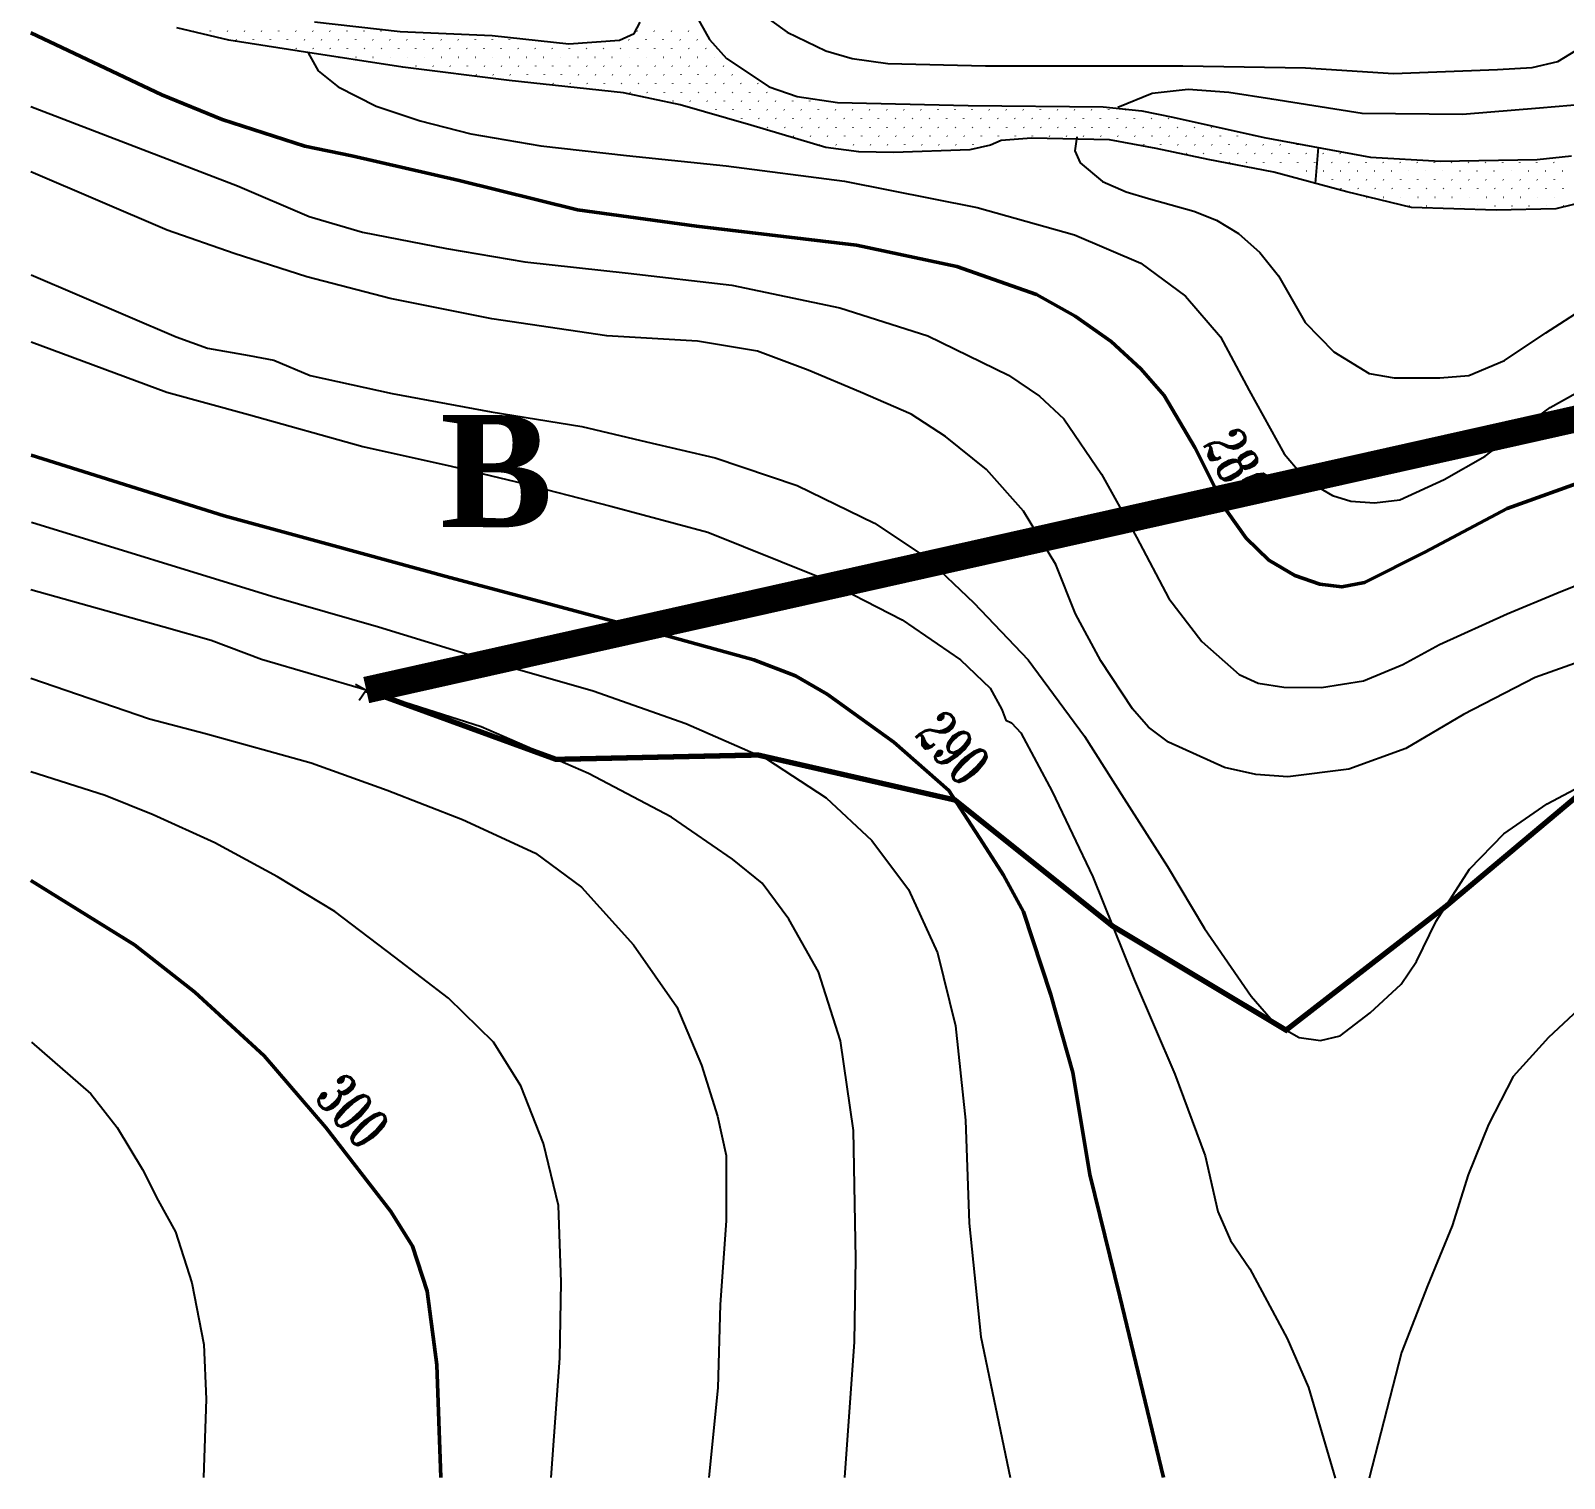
# Model space of a CAD drawing. Header units: millimetres. Extents: x 2268 to 10992, y 389 to 3530.
# Drawn here: x 3281 to 3567.4, y 390.2 to 660.5 of the extents above; entities that cross this region are included whole.
import ezdxf
from ezdxf.enums import TextEntityAlignment as Align

# ---------------------------------------------------------------- set-up
doc = ezdxf.new("R2010")
doc.units = ezdxf.units.MM
doc.linetypes.add('ACAD_ISO02W100', pattern=[15, 12, -3])
doc.layers.get('0').update_dxf_attribs({"true_color": 0xd9d9d9})
for name, color, linetype in [('fiume', 4, 'Continuous'), ('reffifilo 2', 192, 'Continuous'), ('tracciolino 2', 191, 'Continuous')]:
    doc.layers.add(name, color=color, linetype=linetype)
doc.layers.add('linee rosse', color=7, linetype='Continuous', lineweight=50, true_color=0xffc2c2)
doc.layers.add('testo', color=7, linetype='Continuous', true_color=0x990000)
doc.styles.get("Standard").update_dxf_attribs({"font": 'times.ttf'})
doc.styles.add('TRIPLEX', font='romant', dxfattribs={"width": 0.86, "height": 10})

# ---------------------------------------------------------------- blocks, each defined once
blk = doc.blocks.new('B01C419F8')
at = {"layer": 'fiume', "linetype": 'Continuous'}
for p, q in [((332.82, 100.89), (332.84, 100.9)), ((333.4, 101.47), (333.41, 101.48)), ((333.98, 100.92), (333.99, 100.93)), ((334.56, 101.5), (334.57, 101.51)), ((335.14, 100.95), (335.15, 100.96)), ((335.72, 101.53), (335.73, 101.54)), ((332.82, 99.76), (332.84, 99.77)), ((333.4, 100.34), (333.41, 100.35)), ((333.98, 99.79), (333.99, 99.8)), ((334.56, 100.37), (334.57, 100.38)), ((335.14, 99.82), (335.15, 99.83)), ((335.72, 100.4), (335.73, 100.41)), ((332.82, 98.63), (332.84, 98.64)), ((333.4, 99.21), (333.41, 99.22)), ((333.98, 98.66), (333.99, 98.67)), ((334.56, 99.24), (334.57, 99.25)), ((335.14, 98.68), (335.15, 98.7)), ((335.72, 99.26), (335.73, 99.28)), ((333.4, 98.08), (333.41, 98.09)), ((334.56, 98.1), (334.57, 98.12)), ((335.14, 97.55), (335.15, 97.57)), ((335.72, 98.13), (335.73, 98.15)), ((332.82, 97.5), (332.84, 97.51)), ((333.4, 96.94), (333.41, 96.96)), ((333.98, 97.52), (333.99, 97.54)), ((334.56, 96.97), (334.57, 96.99)), ((335.72, 97), (335.73, 97.02)), ((332.82, 96.36), (332.84, 96.38)), ((333.4, 95.81), (333.41, 95.83)), ((333.98, 96.39), (333.99, 96.41)), ((334.56, 95.84), (334.57, 95.86)), ((335.14, 96.42), (335.15, 96.44)), ((335.72, 95.87), (335.73, 95.88)), ((332.82, 95.23), (332.84, 95.25)), ((333.4, 94.68), (333.41, 94.7)), ((333.98, 95.26), (333.99, 95.28)), ((334.56, 94.71), (334.57, 94.72)), ((335.14, 95.29), (335.15, 95.3)), ((335.72, 94.74), (335.73, 94.75)), ((332.82, 94.1), (332.84, 94.12)), ((333.4, 93.55), (333.41, 93.56)), ((333.98, 94.13), (333.99, 94.14)), ((334.56, 93.58), (334.57, 93.59)), ((335.14, 94.16), (335.15, 94.17)), ((335.72, 93.61), (335.73, 93.62)), ((332.82, 92.97), (332.84, 92.98)), ((333.98, 93), (333.99, 93.01)), ((335.14, 93.03), (335.15, 93.04)), ((335.72, 92.48), (335.73, 92.49)), ((332.82, 91.84), (332.84, 91.85)), ((333.4, 92.42), (333.41, 92.43)), ((333.98, 91.87), (333.99, 91.88)), ((334.56, 92.45), (334.57, 92.46)), ((335.14, 91.9), (335.15, 91.91)), ((332.82, 90.71), (332.84, 90.72)), ((333.4, 91.29), (333.41, 91.3)), ((333.98, 90.74), (333.99, 90.75)), ((334.56, 91.32), (334.57, 91.33)), ((335.14, 90.76), (335.15, 90.78)), ((335.72, 91.34), (335.73, 91.36)), ((332.82, 89.58), (332.84, 89.59)), ((333.4, 90.16), (333.41, 90.17)), ((333.98, 89.6), (333.99, 89.62)), ((334.56, 90.18), (334.57, 90.2)), ((335.14, 89.63), (335.15, 89.65)), ((332.82, 88.44), (332.84, 88.46)), ((333.4, 89.02), (333.41, 89.04)), ((333.98, 88.47), (333.99, 88.49)), ((334.56, 89.05), (334.57, 89.07)), ((335.14, 88.5), (335.15, 88.52)), ((333.4, 87.89), (333.41, 87.91)), ((334.56, 87.92), (334.57, 87.94)), ((332.24, 86.73), (332.26, 86.75)), ((332.82, 87.31), (332.84, 87.33)), ((333.4, 86.76), (333.41, 86.78)), ((333.98, 87.34), (333.99, 87.36)), ((334.56, 86.79), (334.57, 86.8)), ((332.24, 85.6), (332.26, 85.62)), ((332.82, 86.18), (332.84, 86.2)), ((333.4, 85.63), (333.41, 85.64)), ((333.98, 86.21), (333.99, 86.22)), ((332.24, 84.47), (332.26, 84.49)), ((332.82, 85.05), (332.84, 85.06)), ((333.4, 84.5), (333.41, 84.51)), ((333.98, 85.08), (333.99, 85.09)), ((331.66, 83.89), (331.68, 83.91)), ((332.24, 83.34), (332.26, 83.35)), ((332.82, 83.92), (332.84, 83.93)), ((333.4, 83.37), (333.41, 83.38)), ((331.66, 82.76), (331.68, 82.77)), ((332.82, 82.79), (332.84, 82.8)), ((331.66, 81.63), (331.68, 81.64)), ((332.24, 82.21), (332.26, 82.22)), ((332.82, 81.66), (332.84, 81.67)), ((333.4, 82.24), (333.41, 82.25)), ((331.08, 81.05), (331.1, 81.06)), ((331.66, 80.5), (331.68, 80.51)), ((332.24, 81.08), (332.26, 81.09)), ((332.82, 80.53), (332.84, 80.54)), ((331.08, 79.92), (331.1, 79.93)), ((331.66, 79.37), (331.68, 79.38)), ((332.24, 79.95), (332.26, 79.96)), ((332.82, 79.39), (332.84, 79.41)), ((331.08, 78.79), (331.1, 78.8)), ((332.24, 78.81), (332.26, 78.83)), ((330.5, 78.21), (330.52, 78.22)), ((331.08, 77.65), (331.1, 77.67)), ((331.66, 78.23), (331.68, 78.25)), ((332.24, 77.68), (332.26, 77.7)), ((330.5, 77.07), (330.52, 77.09)), ((331.08, 76.52), (331.1, 76.54)), ((331.66, 77.1), (331.68, 77.12)), ((332.24, 76.55), (332.26, 76.57)), ((329.92, 75.36), (329.94, 75.38)), ((330.5, 75.94), (330.52, 75.96)), ((331.08, 75.39), (331.1, 75.41)), ((331.66, 75.97), (331.68, 75.99)), ((329.92, 74.23), (329.94, 74.25)), ((330.5, 74.81), (330.52, 74.83)), ((331.08, 74.26), (331.1, 74.27)), ((331.66, 74.84), (331.68, 74.85)), ((330.5, 73.68), (330.52, 73.69)), ((331.66, 73.71), (331.68, 73.72)), ((329.34, 72.52), (329.36, 72.54)), ((329.92, 73.1), (329.94, 73.11)), ((330.5, 72.55), (330.52, 72.56)), ((331.08, 73.13), (331.1, 73.14)), ((329.34, 71.39), (329.36, 71.4)), ((329.92, 71.97), (329.94, 71.98)), ((330.5, 71.42), (330.52, 71.43)), ((331.08, 72), (331.1, 72.01)), ((329.34, 70.26), (329.36, 70.27)), ((329.92, 70.84), (329.94, 70.85)), ((330.5, 70.29), (330.52, 70.3)), ((331.08, 70.87), (331.1, 70.88)), ((329.34, 69.13), (329.36, 69.14)), ((329.92, 69.71), (329.94, 69.72)), ((330.5, 69.16), (330.52, 69.17)), ((331.08, 69.73), (331.1, 69.75)), ((329.92, 68.58), (329.94, 68.59)), ((331.08, 68.6), (331.1, 68.62)), ((329.34, 68), (329.36, 68.01)), ((329.92, 67.44), (329.94, 67.46)), ((330.5, 68.02), (330.52, 68.04)), ((331.08, 67.47), (331.1, 67.49)), ((329.34, 66.86), (329.36, 66.88)), ((329.92, 66.31), (329.94, 66.33)), ((330.5, 66.89), (330.52, 66.91)), ((331.08, 66.34), (331.1, 66.35)), ((329.34, 65.73), (329.36, 65.75)), ((329.92, 65.18), (329.94, 65.2)), ((330.5, 65.76), (330.52, 65.78)), ((331.08, 65.21), (331.1, 65.22)), ((329.34, 64.6), (329.36, 64.62)), ((329.92, 64.05), (329.94, 64.06)), ((330.5, 64.63), (330.52, 64.64)), ((331.08, 64.08), (331.1, 64.09)), ((329.34, 63.47), (329.36, 63.48)), ((330.5, 63.5), (330.52, 63.51)), ((331.66, 63.53), (331.68, 63.54)), ((329.34, 62.34), (329.36, 62.35)), ((329.92, 62.92), (329.94, 62.93)), ((330.5, 62.37), (330.52, 62.38)), ((331.08, 62.95), (331.1, 62.96)), ((331.66, 62.4), (331.68, 62.41)), ((329.34, 61.21), (329.36, 61.22)), ((329.92, 61.79), (329.94, 61.8)), ((330.5, 61.24), (330.52, 61.25)), ((331.08, 61.82), (331.1, 61.83)), ((331.66, 61.26), (331.68, 61.28)), ((329.34, 60.08), (329.36, 60.09)), ((329.92, 60.66), (329.94, 60.67)), ((330.5, 60.1), (330.52, 60.12)), ((331.08, 60.68), (331.1, 60.7)), ((331.66, 60.13), (331.68, 60.15)), ((329.34, 58.94), (329.36, 58.96)), ((329.92, 59.52), (329.94, 59.54)), ((330.5, 58.97), (330.52, 58.99)), ((331.08, 59.55), (331.1, 59.57)), ((331.66, 59), (331.68, 59.02)), ((329.92, 58.39), (329.94, 58.41)), ((331.08, 58.42), (331.1, 58.44)), ((329.34, 57.81), (329.36, 57.83)), ((329.92, 57.26), (329.94, 57.28)), ((330.5, 57.84), (330.52, 57.86)), ((331.08, 57.29), (331.1, 57.3)), ((331.66, 57.87), (331.68, 57.88)), ((329.34, 56.68), (329.36, 56.7)), ((329.92, 56.13), (329.94, 56.14)), ((330.5, 56.71), (330.52, 56.72)), ((331.08, 56.16), (331.1, 56.17)), ((331.66, 56.74), (331.68, 56.75)), ((329.34, 55.55), (329.36, 55.56)), ((329.92, 55), (329.94, 55.01)), ((330.5, 55.58), (330.52, 55.59)), ((331.08, 55.03), (331.1, 55.04)), ((331.66, 55.61), (331.68, 55.62)), ((329.34, 54.42), (329.36, 54.43)), ((329.92, 53.87), (329.94, 53.88)), ((330.5, 54.45), (330.52, 54.46)), ((331.08, 53.9), (331.1, 53.91)), ((331.66, 54.48), (331.68, 54.49)), ((329.34, 53.29), (329.36, 53.3)), ((330.5, 53.32), (330.52, 53.33)), ((331.66, 53.34), (331.68, 53.36)), ((329.34, 52.16), (329.36, 52.17)), ((329.92, 52.74), (329.94, 52.75)), ((330.5, 52.18), (330.52, 52.2)), ((331.08, 52.76), (331.1, 52.78)), ((331.66, 52.21), (331.68, 52.23)), ((328.76, 51.58), (328.78, 51.59)), ((329.34, 51.02), (329.36, 51.04)), ((329.92, 51.6), (329.94, 51.62)), ((330.5, 51.05), (330.52, 51.07)), ((331.08, 51.63), (331.1, 51.65)), ((328.76, 50.45), (328.78, 50.46)), ((329.34, 49.89), (329.36, 49.91)), ((329.92, 50.47), (329.94, 50.49)), ((330.5, 49.92), (330.52, 49.94)), ((331.08, 50.5), (331.1, 50.52)), ((328.76, 49.31), (328.78, 49.33)), ((329.92, 49.34), (329.94, 49.36)), ((330.5, 48.79), (330.52, 48.8)), ((327.6, 48.15), (327.62, 48.17)), ((328.18, 48.73), (328.2, 48.75)), ((328.76, 48.18), (328.78, 48.2)), ((329.34, 48.76), (329.36, 48.78)), ((329.92, 48.21), (329.94, 48.22)), ((327.6, 47.02), (327.62, 47.04)), ((328.18, 47.6), (328.2, 47.62)), ((328.76, 47.05), (328.78, 47.07)), ((329.34, 47.63), (329.36, 47.64)), ((329.92, 47.08), (329.94, 47.09)), ((326.44, 45.86), (326.46, 45.88)), ((327.02, 46.44), (327.04, 46.46)), ((327.6, 45.89), (327.62, 45.91)), ((328.18, 46.47), (328.2, 46.49)), ((328.76, 45.92), (328.78, 45.93)), ((329.34, 46.5), (329.36, 46.51)), ((325.28, 44.7), (325.3, 44.72)), ((325.86, 45.28), (325.88, 45.3)), ((326.44, 44.73), (326.46, 44.75)), ((327.02, 45.31), (327.04, 45.33)), ((327.6, 44.76), (327.62, 44.77)), ((328.18, 45.34), (328.2, 45.35)), ((328.76, 44.79), (328.78, 44.8)), ((329.34, 45.37), (329.36, 45.38)), ((324.7, 44.12), (324.72, 44.14)), ((325.86, 44.15), (325.88, 44.17)), ((327.02, 44.18), (327.04, 44.19)), ((328.18, 44.21), (328.2, 44.22)), ((329.34, 44.24), (329.34, 44.24)), ((324.12, 43.54), (324.14, 43.56)), ((324.7, 42.99), (324.72, 43.01)), ((325.28, 43.57), (325.3, 43.59)), ((325.86, 43.02), (325.88, 43.03)), ((326.44, 43.6), (326.46, 43.61)), ((327.02, 43.05), (327.04, 43.06)), ((327.6, 43.63), (327.62, 43.64)), ((328.18, 43.08), (328.2, 43.09)), ((328.76, 43.66), (328.78, 43.67)), ((324.12, 42.41), (324.14, 42.43)), ((324.7, 41.86), (324.72, 41.87)), ((325.28, 42.44), (325.3, 42.45)), ((325.86, 41.89), (325.88, 41.9)), ((326.44, 42.47), (326.46, 42.48)), ((327.02, 41.92), (327.04, 41.93)), ((327.6, 42.5), (327.62, 42.51)), ((328.18, 41.95), (328.2, 41.96)), ((328.76, 42.53), (328.78, 42.54)), ((324.12, 41.28), (324.14, 41.3)), ((324.7, 40.73), (324.72, 40.74)), ((325.28, 41.31), (325.3, 41.32)), ((325.86, 40.76), (325.88, 40.77)), ((326.44, 41.34), (326.46, 41.35)), ((327.02, 40.79), (327.04, 40.8)), ((327.6, 41.37), (327.62, 41.38)), ((328.18, 40.81), (328.2, 40.83)), ((324.12, 40.15), (324.14, 40.16)), ((325.28, 40.18), (325.3, 40.19)), ((325.86, 39.63), (325.88, 39.64)), ((326.44, 40.21), (326.46, 40.22)), ((327.02, 39.65), (327.04, 39.67)), ((327.6, 40.23), (327.62, 40.25)), ((328.18, 39.68), (328.2, 39.7)), ((324.7, 39.6), (324.72, 39.61)), ((325.28, 39.05), (325.3, 39.06)), ((326.44, 39.07), (326.46, 39.09)), ((327.6, 39.1), (327.62, 39.12)), ((325.28, 37.92), (325.3, 37.93)), ((325.86, 38.49), (325.88, 38.51)), ((326.44, 37.94), (326.46, 37.96)), ((327.02, 38.52), (327.04, 38.54)), ((327.6, 37.97), (327.62, 37.99)), ((325.28, 36.78), (325.3, 36.8)), ((325.86, 37.36), (325.88, 37.38)), ((326.44, 36.81), (326.46, 36.83)), ((327.02, 37.39), (327.04, 37.41)), ((327.6, 36.84), (327.62, 36.85)), ((325.28, 35.65), (325.3, 35.67)), ((325.86, 36.23), (325.88, 36.25)), ((326.44, 35.68), (326.46, 35.69)), ((327.02, 36.26), (327.04, 36.27)), ((327.6, 35.71), (327.62, 35.72)), ((325.86, 35.1), (325.88, 35.11)), ((326.44, 34.55), (326.46, 34.56)), ((327.02, 35.13), (327.04, 35.14)), ((327.6, 34.58), (327.62, 34.59)), ((325.28, 34.52), (325.3, 34.54)), ((325.86, 33.97), (325.88, 33.98)), ((327.02, 34), (327.04, 34.01)), ((324.7, 32.81), (324.72, 32.82)), ((325.28, 33.39), (325.3, 33.4)), ((325.86, 32.84), (325.88, 32.85)), ((326.44, 33.42), (326.46, 33.43)), ((327.02, 32.87), (327.04, 32.88)), ((327.6, 33.45), (327.61, 33.45)), ((324.7, 31.68), (324.72, 31.69)), ((325.28, 32.26), (325.3, 32.27)), ((325.86, 31.71), (325.88, 31.72)), ((326.44, 32.29), (326.46, 32.3)), ((327.02, 31.73), (327.04, 31.75)), ((324.7, 30.55), (324.72, 30.56)), ((325.28, 31.13), (325.3, 31.14)), ((325.86, 30.58), (325.88, 30.59)), ((326.44, 31.16), (326.46, 31.17)), ((327.02, 30.6), (327.04, 30.62)), ((325.28, 30), (325.3, 30.01)), ((326.44, 30.02), (326.46, 30.04)), ((327.02, 29.47), (327.04, 29.49)), ((324.7, 29.42), (324.72, 29.43)), ((325.28, 28.86), (325.3, 28.88)), ((325.86, 29.44), (325.88, 29.46)), ((326.44, 28.89), (326.46, 28.91)), ((324.7, 28.28), (324.72, 28.3)), ((325.28, 27.73), (325.3, 27.75)), ((325.86, 28.31), (325.88, 28.33)), ((326.44, 27.76), (326.46, 27.78)), ((324.7, 27.15), (324.72, 27.17)), ((325.28, 26.6), (325.3, 26.62)), ((325.86, 27.18), (325.88, 27.2)), ((326.44, 26.63), (326.46, 26.64)), ((324.7, 26.02), (324.72, 26.04)), ((325.28, 25.47), (325.3, 25.48)), ((325.86, 26.05), (325.88, 26.06)), ((326.44, 25.5), (326.46, 25.51)), ((324.7, 24.89), (324.72, 24.9)), ((325.86, 24.92), (325.88, 24.93)), ((324.7, 23.76), (324.72, 23.77)), ((325.28, 24.34), (325.3, 24.35)), ((325.86, 23.79), (325.88, 23.8)), ((326.44, 24.37), (326.46, 24.38)), ((324.12, 23.18), (324.14, 23.19)), ((324.7, 22.63), (324.72, 22.64)), ((325.28, 23.21), (325.3, 23.22)), ((325.86, 22.66), (325.88, 22.67)), ((324.12, 22.05), (324.14, 22.06)), ((324.7, 21.5), (324.72, 21.51)), ((325.28, 22.08), (325.3, 22.09)), ((325.86, 21.52), (325.88, 21.54)), ((324.12, 20.92), (324.14, 20.93)), ((324.7, 20.36), (324.72, 20.38)), ((325.28, 20.94), (325.3, 20.96)), ((325.86, 20.39), (325.88, 20.41)), ((324.12, 19.78), (324.14, 19.8)), ((325.28, 19.81), (325.3, 19.83)), ((324.12, 18.65), (324.14, 18.67)), ((324.7, 19.23), (324.72, 19.25)), ((325.28, 18.68), (325.3, 18.7)), ((324.12, 17.52), (324.14, 17.54)), ((324.7, 18.1), (324.72, 18.12)), ((325.28, 17.55), (325.3, 17.56)), ((324.12, 16.39), (324.14, 16.4)), ((324.7, 16.97), (324.72, 16.98)), ((324.12, 15.26), (324.14, 15.27)), ((324.7, 15.84), (324.72, 15.85)), ((324.7, 14.71), (324.72, 14.72)), ((324.12, 14.13), (324.14, 14.14)), ((324.7, 13.58), (324.72, 13.59)), ((324.12, 13), (324.14, 13.01)), ((324.12, 11.87), (324.14, 11.88)), ((324.12, 10.73), (324.14, 10.75))]:
    blk.add_line(p, q, dxfattribs=at)

msp = doc.modelspace()

# ---------------------------------------------------------------- linework, layer by layer
at = {"ltscale": 0.5, "transparency": 33554687}
msp.add_line((3520.91089, 631.98904), (3521.47016, 638.69172), dxfattribs=at)
at = {"linetype": 'ByBlock', "ltscale": 0.5, "transparency": 33554687}
for p, q in [((3342.30269, 535.44942), (3344.95222, 539.26687)), ((3341.59482, 538.48359), (3345.66009, 536.2327))]:
    msp.add_line(p, q, dxfattribs=at)
at = {"transparency": 33554687, "flags": 128}
for points in [[(3399.51386, 711.26615), (3401.42976, 709.81168), (3402.89912, 706.36688), (3404.54922, 697.58903), (3405.09358, 688.47095), (3406.82874, 679.65907), (3410.74135, 671.25546), (3416.49118, 664.34886), (3422.24102, 660.19809), (3429.48785, 656.72777), (3434.39988, 655.30732), (3441.02155, 654.34618), (3459.29174, 653.90389), (3476.88147, 653.90389), (3496.13831, 653.90389), (3519.06961, 653.56366), (3535.46855, 652.47494), (3554.89551, 653.22343), (3561.41085, 653.61895), (3566.19104, 654.75446), (3575.13901, 660.23211)], [(3572.4172, 628.82916), (3565.78277, 627.2301), (3554.69137, 626.95791), (3538.8368, 627.50228), (3526.79276, 630.39421), (3513.11564, 634.10268), (3500.86747, 636.41622), (3491.13698, 638.52563), (3482.46119, 640.1247), (3467.89948, 640.4309), (3462.21769, 639.98861), (3460.23587, 639.10402), (3456.36578, 638.21943), (3442.11027, 637.77713), (3435.60343, 637.88771), (3429.45383, 638.66172), (3415.47762, 642.84112), (3402.26415, 646.66953), (3391.68259, 648.90552), (3382.9942, 649.82058), (3370.30922, 651.22446), (3350.48716, 653.66573), (3331.09422, 656.65973), (3317.99548, 658.70109), (3308.26499, 661.04865)], [(3332.78809, 656.37685), (3334.64152, 653.00665), (3338.41229, 650.01256), (3345.4681, 646.39944), (3353.68284, 643.63847), (3363.19285, 641.25244), (3376.21372, 638.96868), (3392.26826, 637.16212), (3410.84516, 635.2533), (3432.93292, 632.39007), (3457.71348, 627.48168), (3475.91544, 622.40286), (3488.28868, 617.05135), (3496.63976, 610.94994), (3503.18428, 603.31466), (3508.50171, 593.29336), (3515.04623, 581.4655), (3518.24606, 577.71178), (3521.21581, 575.3641), (3524.10034, 573.69388), (3527.52173, 572.63721), (3531.93587, 572.3134), (3536.65679, 572.9099), (3544.97379, 576.65937), (3552.60906, 581.05647), (3558.16509, 585.28314), (3564.77779, 590.12336), (3572.20855, 594.31595)], [(3571.56663, 646.75912), (3562.78877, 646.04465), (3548.36315, 644.81983), (3529.65067, 645.05799), (3512.77541, 647.67774), (3504.72479, 648.98123), (3497.15899, 649.53197), (3490.414, 648.75158), (3484.02623, 646.14671)], [(3281.01408, 646.33812), (3319.57974, 631.52088), (3332.9926, 625.81146), (3342.94573, 622.84597), (3358.62532, 619.81232), (3373.24824, 617.35812), (3392.57503, 615.2107), (3411.93591, 612.96102), (3432.08077, 608.76843), (3448.54434, 603.51918), (3463.61037, 596.15659), (3469.40074, 592.24948), (3473.93845, 588.01003), (3480.92609, 577.68195), (3487.47061, 565.92226), (3493.53793, 554.43526), (3499.70751, 546.42504), (3506.66106, 540.28955), (3510.21027, 538.66194), (3515.01214, 537.90352), (3522.01257, 537.81831), (3529.90775, 539.06245), (3537.22347, 542.10889), (3544.05346, 545.84557), (3556.69939, 551.57203), (3566.00488, 555.45784), (3574.62866, 558.96871)], [(3476.35856, 640.67298), (3475.9876, 638.06966), (3476.99554, 635.79868), (3481.14765, 632.35598), (3485.52984, 630.37473), (3489.72029, 629.18598), (3498.20772, 626.76587), (3502.42161, 625.09992), (3506.5588, 622.64146), (3510.52983, 619.06668), (3513.98956, 614.69941), (3519.00021, 605.97338), (3524.35172, 600.51961), (3530.96442, 596.49745), (3535.60012, 595.67939), (3544.15572, 595.67939), (3549.57541, 596.12251), (3556.22219, 598.88348), (3563.95972, 604.09864), (3571.08371, 608.70026)], [(3577.6964, 545.3002), (3561.94864, 539.71008), (3548.55282, 532.79061), (3537.81572, 526.45061), (3527.14678, 522.59888), (3515.72795, 521.16727), (3509.80124, 521.58482), (3503.90009, 522.87157), (3493.43567, 527.60953), (3489.75864, 530.43442), (3486.72072, 533.84728), (3480.85792, 542.846), (3476.11995, 551.60612), (3472.40457, 560.80935), (3466.37134, 570.76248), (3459.45187, 578.56819), (3451.8166, 584.73776), (3445.37433, 588.86218), (3435.96658, 592.98659), (3426.1498, 597.07692), (3416.67387, 600.65595), (3405.49365, 602.53069), (3388.58696, 603.48509), (3367.07866, 606.68918), (3348.09273, 610.47274), (3332.54949, 614.52898), (3318.98324, 618.85791), (3306.43957, 623.22092), (3281.01408, 634.10825)], [(3281.03216, 614.89667), (3308.10978, 603.33171), (3313.97259, 601.20133), (3321.77829, 599.83789), (3326.37991, 598.98574), (3333.12895, 596.12251), (3348.46767, 592.74799), (3366.9764, 589.33938), (3383.88309, 586.57841), (3395.94955, 583.71518), (3408.79999, 580.71561), (3424.13872, 575.56861), (3438.55712, 568.5128), (3448.20347, 562.13871), (3457.13402, 553.65128), (3467.25758, 542.98235), (3477.79017, 528.73437), (3485.15276, 517.1792), (3493.26524, 504.39693), (3500.2188, 492.84176), (3508.91074, 480.19583), (3513.37601, 475.01475), (3517.87537, 472.45829), (3521.82936, 471.947), (3525.51065, 472.76507), (3531.10076, 477.05991), (3536.89539, 482.44551), (3539.79271, 486.67218), (3543.474, 494.2052), (3549.71175, 503.91972), (3556.08584, 510.49833), (3564.19832, 516.12253), (3572.37898, 520.45146)], [(3281.03216, 602.40369), (3306.36121, 592.97498), (3321.60786, 588.794), (3343.01391, 582.86303), (3359.47747, 579.14765), (3371.44168, 576.28442), (3389.33686, 571.6828), (3407.43655, 566.87667), (3427.75184, 558.69602), (3443.7382, 550.48128), (3454.64574, 543.01643), (3460.13359, 537.69901), (3462.3151, 533.71094), (3463.09908, 531.76803), (3464.11314, 531.2397), (3465.89414, 529.38201), (3471.75694, 518.44038), (3479.35813, 502.45402), (3487.06158, 483.29766), (3494.66277, 465.64108), (3500.32105, 450.37053), (3502.70708, 439.97428), (3505.05902, 434.58869), (3508.67214, 429.30535), (3515.60865, 416.26743), (3519.62441, 407.09788), (3524.62441, 390.15432)], [(3281.08353, 568.74205), (3326.02201, 554.89542), (3345.94531, 549.15192), (3369.29425, 541.99385), (3386.03051, 537.2218), (3403.34622, 531.1204), (3418.37818, 524.54179), (3429.52432, 517.24737), (3438.04583, 509.27124), (3444.89713, 500.13617), (3450.3509, 488.27422), (3453.69133, 474.67389), (3455.56606, 457.0514), (3456.2137, 437.79278), (3458.41225, 416.59125), (3463.88306, 390.30656)], [(3433.00109, 390.30656), (3434.79061, 415.64695), (3435.04626, 431.12895), (3434.60314, 455.10849), (3432.18303, 471.87883), (3428.12679, 484.72928), (3422.57076, 494.58015), (3417.5942, 501.2951), (3412.00408, 505.76037), (3400.65343, 513.60016), (3385.14427, 521.78082), (3365.06758, 530.50685), (3343.62745, 537.35815), (3324.06206, 543.05052), (3314.65019, 546.64378), (3305.86276, 549.08241), (3280.95482, 556.07556)], [(3280.95482, 539.59177), (3303.13041, 532.00676), (3313.63172, 529.22862), (3333.36755, 523.75781), (3347.51326, 518.67899), (3361.59081, 513.19113), (3375.25931, 506.88521), (3383.849, 500.57929), (3393.52944, 489.8081), (3401.60784, 478.21884), (3406.24354, 467.3113), (3409.24311, 457.7672), (3410.84516, 450.4387), (3410.84516, 438.26998), (3409.7544, 422.64152), (3409.28572, 407.07005), (3407.64107, 390.30656)], [(3378.19072, 390.30656), (3379.80128, 412.57068), (3380.03136, 426.76594), (3379.52007, 441.13321), (3376.72501, 452.6543), (3372.49834, 463.45958), (3367.38544, 471.60614), (3359.00027, 479.82088), (3348.87671, 487.52433), (3337.76465, 496.01176), (3327.02754, 502.48811), (3315.37011, 508.82812), (3303.82611, 514.03276), (3294.87403, 517.65438), (3280.95482, 522.0669)], [(3570.91328, 478.49153), (3564.43693, 472.49238), (3557.85832, 465.19796), (3553.2567, 456.23333), (3549.40498, 446.82558), (3546.43949, 437.28148), (3541.85491, 426.10126), (3536.9657, 413.65732), (3530.96442, 390.15432)], [(3281.08895, 471.57732), (3292.20168, 461.93836), (3297.13528, 455.68636), (3301.84779, 447.85213), (3304.76935, 442.05353), (3307.97344, 436.19073), (3311.07527, 426.64664), (3313.28663, 415.12656), (3313.75485, 404.93618), (3313.22292, 390.31901)]]:
    msp.add_lwpolyline(points, dxfattribs=at)
at = {"transparency": 33554687}
for points in [[(3333.98615, 662.13738), (3349.94279, 660.33418), (3367.12425, 659.60171), (3381.47222, 658.06044), (3390.90168, 658.75601), (3393.69386, 659.99839), (3394.80911, 662.11308)], [(3405.1276, 663.49829), (3407.76436, 658.87546), (3410.91146, 655.29882), (3418.9068, 649.99128), (3424.09526, 648.19658), (3431.63128, 647.06533), (3456.05958, 646.55499), (3481.2704, 646.24878), (3488.48321, 645.55132), (3494.26707, 644.34351), (3511.31244, 640.56699), (3531.21571, 636.89254), (3544.17836, 636.14404), (3562.31246, 636.41622), (3568.76401, 637.09668)]]:
    msp.add_lwpolyline(points, dxfattribs=at)
at = {"layer": 'linee rosse', "transparency": 33554687, "flags": 128}
for points in [[(3281.01408, 660.11156), (3305.44289, 648.52888), (3316.73356, 643.89411), (3332.14045, 638.93459), (3340.96874, 637.12803), (3361.01134, 632.52641), (3383.06502, 627.07265), (3405.28913, 624.0049), (3435.21669, 620.42586), (3453.96402, 616.4378), (3468.79145, 611.22263), (3476.05604, 607.209), (3482.73265, 602.42843), (3488.3185, 597.33256), (3492.65169, 592.33895), (3498.41224, 582.65851), (3504.30912, 570.89883), (3507.95633, 565.69644), (3512.21709, 561.59333), (3517.04026, 558.75993), (3521.76118, 557.12806), (3525.86429, 556.62955), (3530.0441, 557.43483), (3541.36067, 563.09312), (3556.69939, 571.23969), (3572.34489, 576.89797)], [(3281.03216, 581.23503), (3317.09832, 569.91774), (3336.94659, 564.4736), (3359.23887, 558.35516), (3376.82727, 553.71945), (3393.25675, 549.28827), (3416.02624, 543.01643), (3423.7936, 539.99129), (3429.69475, 536.60825), (3442.17024, 527.60953), (3452.43015, 518.61081), (3458.87241, 508.69177), (3462.64744, 502.77784), (3466.37134, 495.94359), (3471.48425, 480.46852), (3475.57458, 465.94786), (3478.77867, 446.89375), (3484.40287, 424.09018), (3492.51535, 390.30656)], [(3280.95482, 501.76581), (3300.34864, 489.7633), (3311.62086, 480.96389), (3324.53926, 469.06702), (3336.09444, 455.65387), (3348.22907, 439.97428), (3352.29809, 433.49154), (3355.0122, 425.12981), (3356.8358, 411.37071), (3357.53457, 390.31901)]]:
    msp.add_lwpolyline(points, dxfattribs=at)
at = {"layer": 'reffifilo 2', "const_width": 5}
msp.add_lwpolyline([(3343.62745, 537.35815), (3630.78191, 601.69984), (3595.39701, 672.75616), (4059.55415, 903.89893)], dxfattribs=at)
at = {"layer": 'tracciolino 2', "linetype": 'ACAD_ISO02W100', "ltscale": 2, "const_width": 1}
msp.add_lwpolyline([(3574.15989, 521.22159), (3545.24905, 496.96962), (3515.42413, 473.85104), (3483.05816, 493.25306), (3453.59011, 516.82483), (3416.80255, 525.23135), (3379.07546, 524.41854), (3343.62745, 537.35815)], dxfattribs=at)

# ---------------------------------------------------------------- block references
at = {"transparency": 33554687, "xscale": 2.8185430224, "yscale": 2.8185430224, "zscale": 2.8185430224, "rotation": 270}
msp.add_blockref('B01C419F8', (3281.02042, 1574.02917), dxfattribs=at)

# ---------------------------------------------------------------- texts
at = {"transparency": 33554687, "style": 'TRIPLEX', "width": 0.688}
for s, rotation, p in [('280', 299.0546041, (3503.04219, 577.38282)), ('290', 312.70939, (3450.41221, 523.93687)), ('300', 311.5663696, (3338.21651, 456.21147))]:
    msp.add_text(s, height=7.666437, rotation=rotation, dxfattribs=at).set_placement(p, align=Align.CENTER)
at = {"layer": 'testo', "ltscale": 0.5, "transparency": 33554687, "insert": (3357.42236, 588.71768), "char_height": 20.891217, "attachment_point": 1}
msp.add_mtext_dynamic_manual_height_columns('{\\fTimes New Roman|b1|i0|c0|p18;B}', width=38.8991261, gutter_width=68.72111, heights=[0], dxfattribs=at)

doc.saveas('drawing.dxf')
